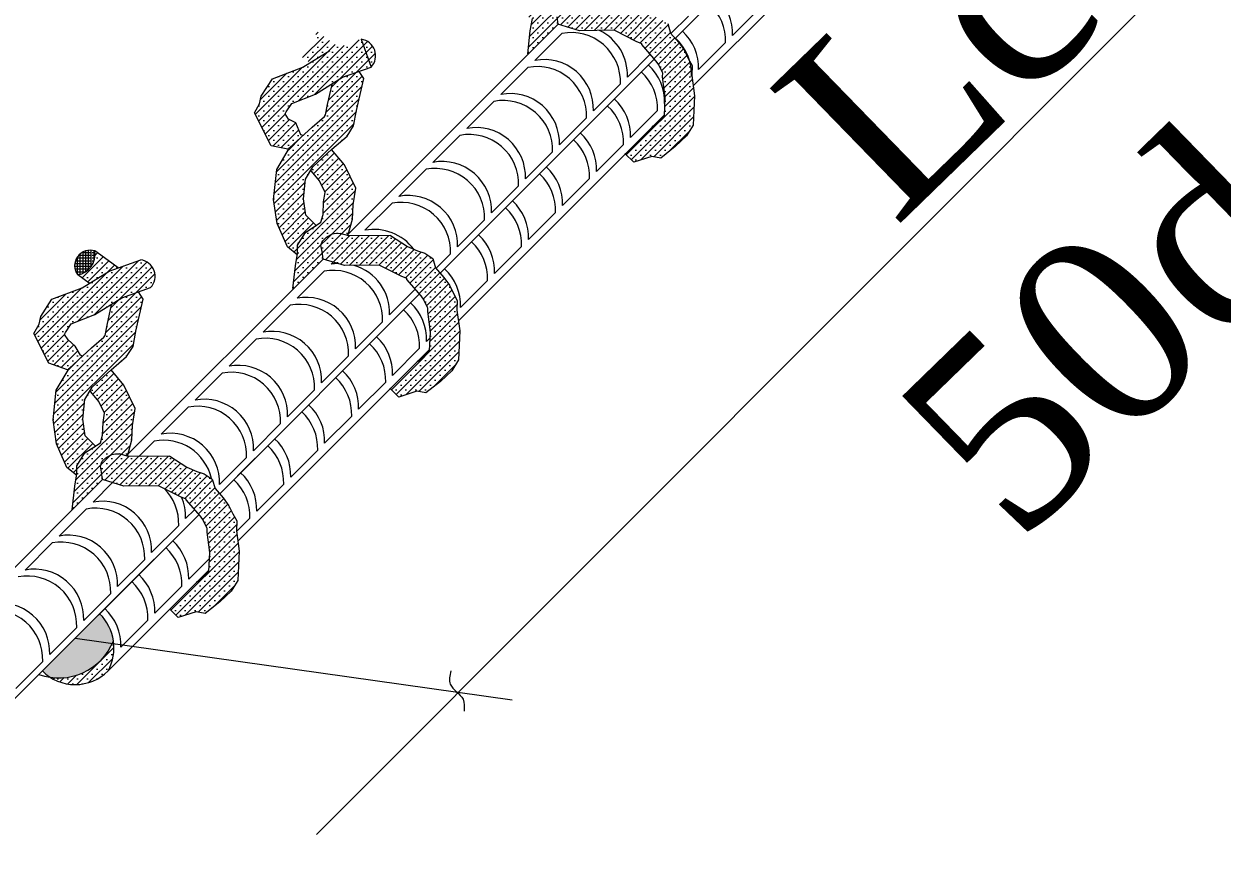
# Model space of a CAD drawing. Header units: millimetres. Extents: x 1177285 to 1225570, y -905119 to -683091.
# Drawn here: x 1220488 to 1222720, y -753127 to -751566 of the extents above; entities that cross this region are included whole.
import ezdxf

# ---------------------------------------------------------------- set-up
doc = ezdxf.new("R2010")
doc.units = ezdxf.units.MM
doc.layers.add('Элемент модели - Зона_Ном._пера__1', color=7, linetype='Continuous', lineweight=5)
doc.styles.add('style6', font='ARIALN.TTF', dxfattribs={"height": 300})
pattern_1 = [(45, (1031432.66, -655440.185), (-9.1251333, 9.1251333), []), (45, (1031441.786, -655440.185), (-9.1251333, 9.1251333), [0, -12.9048873])]

msp = doc.modelspace()

# ---------------------------------------------------------------- hatches: boundary and pattern name
at = {"lineweight": 9}
h = msp.add_hatch(dxfattribs=at)
h.set_pattern_fill('SACNCR', color=256, scale=398.298992, style=0)
h.set_pattern_definition([(45, (1032281.424, -654591.422), (-9.1251333, 9.1251333), []), (45, (1032290.549, -654591.422), (-9.1251333, 9.1251333), [0, -12.9048873])])
edge = h.paths.add_edge_path()
edge.add_line((1221553.919, -751156.997), (1221572.346, -751208.882))
edge.add_ellipse((1221549.606, -751187.743), major_axis=(31.048, 0.17), ratio=1, start_angle=-43.222758, end_angle=81.701092)
h.paths.add_polyline_path([(1221537.339, -751492.319), (1221538.576, -751465.719), (1221543.547, -751434.401), (1221522.672, -751391.002), (1221498.704, -751362.241), (1221463.619, -751394.584), (1221459.18, -751402.042), (1221460.866, -751402.843), (1221476.008, -751421.013), (1221486.47, -751442.762), (1221483.717, -751460.107), (1221482.615, -751483.783), (1221478.761, -751498.099), (1221450.129, -751517.095), (1221434.827, -751541.021), (1221434.988, -751556.188), (1221431.133, -751579.038), (1221426.282, -751623.395), (1221482.891, -751566.787), (1221480.933, -751552.781), (1221478.731, -751541.494), (1221480.658, -751535.713), (1221482.309, -751532.409), (1221488.917, -751526.077), (1221499.654, -751519.745), (1221506.8, -751518.633), (1221514.492, -751518.791), (1221527.097, -751522.58), (1221529.963, -751519.715)])
h.paths.add_polyline_path([(1221692.395, -751583.165), (1221687.298, -751565.65), (1221672.021, -751555.828), (1221658.81, -751551.508), (1221639.814, -751543.524), (1221608.374, -751522.776), (1221530.488, -751523.599), (1221514.492, -751518.791), (1221506.8, -751518.633), (1221499.654, -751519.745), (1221488.917, -751526.077), (1221482.309, -751532.409), (1221480.658, -751535.713), (1221478.731, -751541.494), (1221480.933, -751552.781), (1221482.891, -751566.787), (1221522.676, -751578.746), (1221587.754, -751578.058), (1221627.696, -751598.157), (1221638.018, -751602.495), (1221638.101, -751604.73), (1221664.621, -751635.038), (1221670.514, -751643.257), (1221676.5, -751656.15), (1221677.251, -751657.458), (1221676.981, -751664.646), (1221682.045, -751702.829), (1221680.441, -751737.926), (1221679.306, -751739.767), (1221665.054, -751753.279), (1221659.865, -751757.409), (1221659.175, -751757.273), (1221608.118, -751808.33), (1221623.846, -751824.059), (1221657.434, -751813.047), (1221674.227, -751816.35), (1221701.207, -751794.877), (1221722.405, -751774.779), (1221734.794, -751754.682), (1221737.272, -751700.447), (1221732.179, -751662.042), (1221732.867, -751643.734), (1221725.434, -751630.795), (1221718.276, -751615.378), (1221707.814, -751600.787)])
h.paths.add_polyline_path([(1221450.405, -751484.884), (1221446, -751454.325), (1221449.854, -751417.71), (1221463.619, -751394.584), (1221498.858, -751362.098), (1221527.49, -751337.596), (1221539.603, -751318.6), (1221545.109, -751289.968), (1221558.599, -751230.227), (1221549.774, -751216.899), (1221519.063, -751227.805), (1221499.17, -751240.208), (1221499.713, -751241.028), (1221491.206, -751278.703), (1221487.52, -751297.868), (1221485.468, -751301.087), (1221462.286, -751320.926), (1221420.406, -751359.534), (1221396.361, -751399.929), (1221390.523, -751455.387), (1221396.969, -751500.109), (1221416.135, -751543.967), (1221434.589, -751558.549), (1221434.988, -751556.188), (1221434.827, -751541.021), (1221450.129, -751517.095), (1221469.657, -751504.139)])
h.paths.add_polyline_path([(1221553.919, -751156.997), (1221495.004, -751177.92), (1221445.02, -751209.083), (1221388.461, -751230.503), (1221367.538, -751262.989), (1221364.51, -751277.304), (1221354.874, -751294.373), (1221385.708, -751355.491), (1221417.341, -751361.878), (1221418.292, -751363.085), (1221420.406, -751359.534), (1221445.499, -751336.401), (1221441.514, -751335.014), (1221432.071, -751312.706), (1221418.556, -751305.951), (1221411.809, -751296.068), (1221414.072, -751292.425), (1221424.274, -751276.585), (1221468.639, -751259.242), (1221519.063, -751227.805), (1221572.346, -751208.882)])
edge = h.paths.add_edge_path()
edge.add_ellipse((1221429.364, -751146.212), major_axis=(-39.748, 0.153), ratio=1, start_angle=100.617464, end_angle=188.294221)
edge.add_line((1221468.718, -751140.63), (1221512.073, -751171.858))
edge.add_line((1221512.073, -751171.858), (1221495.004, -751177.92))
edge.add_line((1221495.004, -751177.92), (1221458.166, -751200.886))
edge.add_line((1221458.166, -751200.886), (1221436.537, -751185.307))
h = msp.add_hatch(dxfattribs=at)
h.set_pattern_fill('SACNCR', color=256, scale=398.298992, style=0)
h.set_pattern_definition([(45, (1031843.69, -655029.156), (-9.1251333, 9.1251333), []), (45, (1031852.815, -655029.156), (-9.1251333, 9.1251333), [0, -12.9048873])])
edge = h.paths.add_edge_path()
edge.add_line((1221116.185, -751594.73), (1221134.612, -751646.616))
edge.add_ellipse((1221111.872, -751625.477), major_axis=(-31.048, 0.098), ratio=1, start_angle=137.271826, end_angle=262.195677)
h.paths.add_polyline_path([(1221099.605, -751930.052), (1221100.842, -751903.453), (1221105.813, -751872.134), (1221084.938, -751828.736), (1221060.97, -751799.974), (1221025.886, -751832.318), (1221021.446, -751839.776), (1221023.133, -751840.577), (1221038.274, -751858.747), (1221048.736, -751880.496), (1221045.983, -751897.84), (1221044.882, -751921.516), (1221041.027, -751935.832), (1221012.396, -751954.828), (1220997.094, -751978.755), (1220997.254, -751993.921), (1220993.4, -752016.772), (1220988.549, -752061.129), (1221045.157, -752004.521), (1221043.199, -751990.515), (1221040.997, -751979.228), (1221042.924, -751973.446), (1221044.576, -751970.143), (1221051.183, -751963.811), (1221061.92, -751957.479), (1221069.067, -751956.366), (1221076.758, -751956.525), (1221089.364, -751960.314), (1221092.229, -751957.449)])
h.paths.add_polyline_path([(1221254.661, -752020.899), (1221249.564, -752003.384), (1221234.287, -751993.561), (1221221.076, -751989.241), (1221202.08, -751981.257), (1221170.64, -751960.51), (1221092.754, -751961.333), (1221076.758, -751956.525), (1221069.067, -751956.366), (1221061.92, -751957.479), (1221051.183, -751963.811), (1221044.576, -751970.143), (1221042.924, -751973.446), (1221040.997, -751979.228), (1221043.199, -751990.515), (1221045.157, -752004.521), (1221084.943, -752016.479), (1221150.02, -752015.792), (1221189.962, -752035.891), (1221200.284, -752040.229), (1221200.367, -752042.464), (1221226.887, -752072.772), (1221232.78, -752080.991), (1221238.766, -752093.884), (1221239.517, -752095.192), (1221239.247, -752102.38), (1221244.311, -752140.563), (1221242.707, -752175.66), (1221241.573, -752177.501), (1221227.32, -752191.013), (1221222.132, -752195.143), (1221221.441, -752195.007), (1221170.384, -752246.064), (1221186.113, -752261.793), (1221219.7, -752250.78), (1221236.493, -752254.084), (1221263.473, -752232.61), (1221284.672, -752212.513), (1221297.06, -752192.416), (1221299.538, -752138.181), (1221294.445, -752099.776), (1221295.133, -752081.468), (1221287.7, -752068.529), (1221280.542, -752053.112), (1221270.08, -752038.521)])
h.paths.add_polyline_path([(1221012.671, -751922.618), (1221008.266, -751892.059), (1221012.12, -751855.443), (1221025.886, -751832.318), (1221061.125, -751799.832), (1221089.756, -751775.33), (1221101.87, -751756.334), (1221107.376, -751727.702), (1221120.866, -751667.961), (1221112.04, -751654.633), (1221081.329, -751665.539), (1221061.436, -751677.941), (1221061.98, -751678.762), (1221053.472, -751716.436), (1221049.787, -751735.602), (1221047.734, -751738.821), (1221024.552, -751758.66), (1220982.672, -751797.268), (1220958.627, -751837.663), (1220952.789, -751893.121), (1220959.236, -751937.843), (1220978.401, -751981.7), (1220996.856, -751996.283), (1220997.254, -751993.921), (1220997.094, -751978.755), (1221012.396, -751954.828), (1221031.923, -751941.872)])
h.paths.add_polyline_path([(1221116.185, -751594.73), (1221057.27, -751615.653), (1221007.286, -751646.817), (1220950.727, -751668.237), (1220929.804, -751700.722), (1220926.776, -751715.038), (1220917.14, -751732.107), (1220947.974, -751793.225), (1220979.608, -751799.612), (1220980.558, -751800.819), (1220982.672, -751797.268), (1221007.765, -751774.135), (1221003.78, -751772.748), (1220994.337, -751750.44), (1220980.822, -751743.685), (1220974.075, -751733.802), (1220976.338, -751730.159), (1220986.54, -751714.319), (1221030.906, -751696.976), (1221081.329, -751665.539), (1221134.612, -751646.616)])
edge = h.paths.add_edge_path()
edge.add_ellipse((1220991.63, -751583.946), major_axis=(39.748, 0.025), ratio=1, start_angle=-79.639405, end_angle=8.037353)
edge.add_line((1221030.984, -751578.363), (1221074.34, -751609.591))
edge.add_line((1221074.34, -751609.591), (1221057.27, -751615.653))
edge.add_line((1221057.27, -751615.653), (1221020.433, -751638.62))
edge.add_line((1221020.433, -751638.62), (1220998.804, -751623.041))
h = msp.add_hatch(dxfattribs=at)
h.set_pattern_fill('SACNCR', color=256, scale=398.298992, style=0)
h.set_pattern_definition(pattern_1)
edge = h.paths.add_edge_path()
edge.add_line((1220705.156, -752005.76), (1220723.583, -752057.646))
edge.add_ellipse((1220700.843, -752036.507), major_axis=(31.048, 0.157), ratio=1, start_angle=-43.19902, end_angle=81.72483)
h.paths.add_polyline_path([(1220688.576, -752341.082), (1220689.813, -752314.482), (1220694.784, -752283.164), (1220673.909, -752239.765), (1220649.941, -752211.004), (1220614.856, -752243.347), (1220610.417, -752250.805), (1220612.103, -752251.606), (1220627.245, -752269.776), (1220637.707, -752291.525), (1220634.954, -752308.87), (1220633.852, -752332.546), (1220629.998, -752346.862), (1220601.366, -752365.858), (1220586.064, -752389.785), (1220586.225, -752404.951), (1220582.37, -752427.801), (1220577.519, -752472.158), (1220634.128, -752415.55), (1220632.17, -752401.544), (1220629.967, -752390.257), (1220631.895, -752384.476), (1220633.546, -752381.172), (1220640.154, -752374.84), (1220650.891, -752368.508), (1220658.037, -752367.396), (1220665.729, -752367.554), (1220678.334, -752371.343), (1220681.2, -752368.478)])
h.paths.add_polyline_path([(1220843.632, -752431.928), (1220838.535, -752414.413), (1220823.258, -752404.591), (1220810.047, -752400.271), (1220791.051, -752392.287), (1220759.61, -752371.539), (1220681.725, -752372.362), (1220665.729, -752367.554), (1220658.037, -752367.396), (1220650.891, -752368.508), (1220640.154, -752374.84), (1220633.546, -752381.172), (1220631.895, -752384.476), (1220629.967, -752390.257), (1220632.17, -752401.544), (1220634.128, -752415.55), (1220673.913, -752427.509), (1220738.991, -752426.821), (1220778.933, -752446.92), (1220789.254, -752451.258), (1220789.338, -752453.493), (1220815.858, -752483.801), (1220821.751, -752492.02), (1220827.736, -752504.913), (1220828.488, -752506.221), (1220828.218, -752513.409), (1220833.282, -752551.592), (1220831.678, -752586.689), (1220830.543, -752588.53), (1220816.291, -752602.042), (1220811.102, -752606.172), (1220810.412, -752606.036), (1220759.355, -752657.093), (1220775.083, -752672.822), (1220808.67, -752661.81), (1220825.464, -752665.113), (1220852.444, -752643.64), (1220873.642, -752623.542), (1220886.031, -752603.445), (1220888.509, -752549.21), (1220883.416, -752510.805), (1220884.104, -752492.498), (1220876.671, -752479.558), (1220869.513, -752464.141), (1220859.051, -752449.55)])
h.paths.add_polyline_path([(1220601.642, -752333.647), (1220597.237, -752303.088), (1220601.091, -752266.473), (1220614.856, -752243.347), (1220650.095, -752210.861), (1220678.727, -752186.359), (1220690.84, -752167.363), (1220696.346, -752138.732), (1220709.836, -752078.991), (1220701.011, -752065.662), (1220670.3, -752076.569), (1220650.407, -752088.971), (1220650.95, -752089.791), (1220642.443, -752127.466), (1220638.757, -752146.631), (1220636.705, -752149.85), (1220613.523, -752169.689), (1220571.643, -752208.297), (1220547.598, -752248.692), (1220541.76, -752304.15), (1220548.206, -752348.872), (1220567.372, -752392.73), (1220585.826, -752407.312), (1220586.225, -752404.951), (1220586.064, -752389.785), (1220601.366, -752365.858), (1220620.894, -752352.902)])
edge = h.paths.add_edge_path()
edge.add_ellipse((1220580.601, -751994.975), major_axis=(-39.747, 0.176), ratio=1, start_angle=100.650976, end_angle=188.327734)
edge.add_line((1220619.955, -751989.393), (1220663.31, -752020.621))
edge.add_line((1220663.31, -752020.621), (1220646.241, -752026.683))
edge.add_line((1220646.241, -752026.683), (1220609.403, -752049.649))
edge.add_line((1220609.403, -752049.649), (1220587.774, -752034.07))
h.paths.add_polyline_path([(1220592.751, -752183.778), (1220583.308, -752166.961), (1220569.793, -752154.714), (1220563.046, -752144.831), (1220565.309, -752141.188), (1220575.511, -752125.348), (1220619.876, -752108.005), (1220670.3, -752076.569), (1220723.583, -752057.646), (1220705.156, -752005.76), (1220646.241, -752026.683), (1220596.257, -752057.846), (1220539.698, -752079.266), (1220518.775, -752111.752), (1220515.747, -752126.068), (1220506.111, -752143.136), (1220534.127, -752198.667), (1220568.578, -752210.641), (1220569.529, -752211.848), (1220571.643, -752208.297), (1220596.736, -752185.164)])
h = msp.add_hatch(dxfattribs=at)
h.set_pattern_fill('SACNCR', color=256, scale=159.319597, angle=45, style=0)
h.set_pattern_definition([(90, (1031432.6605, -655440.185), (-5.16195493, 2e-15), []), (90, (1031435.2415, -655437.604), (-5.16195493, 2e-15), [0, -5.16195493])])
edge = h.paths.add_edge_path()
edge.add_ellipse((1220580.601, -751994.975), major_axis=(39.748, 0.104), ratio=1, start_angle=-79.753138, end_angle=7.923619)
edge.add_ellipse((1220610.995, -752016.867), major_axis=(-28.899, 0.054), ratio=1, start_angle=252.044171, end_angle=396.63969)
h = msp.add_hatch(color=256, dxfattribs=at)
edge = h.paths.add_edge_path()
edge.add_line((1220652.3, -752720.888), (1220583.059, -752711.106))
edge.add_line((1220583.059, -752711.106), (1220521.918, -752772.248))
edge.add_ellipse((1220583.059, -752711.106), major_axis=(61.141, 61.141), ratio=1, start_angle=180, end_angle=192.262449)
edge.add_ellipse((1220552.928, -752676.126), major_axis=(-108.988, 0.13), ratio=1, start_angle=81.291832, end_angle=155.819299)
edge = h.paths.add_edge_path()
edge.add_line((1220628.659, -752665.506), (1220583.059, -752711.106))
edge.add_line((1220583.059, -752711.106), (1220652.3, -752720.888))
edge.add_ellipse((1220552.928, -752676.126), major_axis=(-77.066, 77.066), ratio=1, start_angle=200.751102, end_angle=203.408965)
edge.add_ellipse((1220565.475, -752729.234), major_axis=(-89.74, 0.483), ratio=1, start_angle=188.638828, end_angle=225.553394)
h = msp.add_hatch(dxfattribs=at)
h.set_pattern_fill('SACNCR', color=256, scale=398.298992, style=0)
h.set_pattern_definition(pattern_1)
edge = h.paths.add_edge_path()
edge.add_ellipse((1220552.928, -752676.126), major_axis=(-108.988, 0.035), ratio=1, start_angle=81.241957, end_angle=155.769424)
edge.add_line((1220652.3, -752720.888), (1220654.86, -752721.25))
edge.add_ellipse((1220565.475, -752729.234), major_axis=(-89.741, 0.271), ratio=1, start_angle=151.589133, end_angle=185.277452, ccw=False)
edge.add_line((1220644.278, -752772.17), (1220644.123, -752772.325))
edge.add_ellipse((1220583.059, -752711.106), major_axis=(86.467, 0.094), ratio=1, start_angle=237.20018, end_angle=314.865029, ccw=False)
edge = h.paths.add_edge_path()
edge.add_ellipse((1220552.928, -752676.126), major_axis=(-77.066, 77.066), ratio=1, start_angle=200.751102, end_angle=203.408965)
edge.add_ellipse((1220565.475, -752729.234), major_axis=(63.457, 63.457), ratio=1, start_angle=320.10429, end_angle=323.330536, ccw=False)
edge.add_line((1220654.86, -752721.25), (1220652.3, -752720.888))

# ---------------------------------------------------------------- linework, layer by layer
at = {"lineweight": 20}
for p, q in [((1221701.077, -751593.088), (1222024.202, -751269.963)), ((1221734.781, -751681.667), (1222043.469, -751372.979)), ((1221089.364, -751960.314), (1221482.891, -751566.787)), ((1221263.344, -752030.822), (1221662.057, -751632.108)), ((1221297.047, -752119.401), (1221680.533, -751735.915)), ((1220678.334, -752371.343), (1221045.157, -752004.521)), ((1220852.314, -752441.851), (1221224.323, -752069.842)), ((1220886.018, -752530.43), (1221242.799, -752173.649)), ((1220027.16, -753022.517), (1220634.128, -752415.55)), ((1220167.648, -753126.518), (1220813.294, -752480.871)), ((1220644.278, -752772.17), (1220831.77, -752584.678))]:
    msp.add_line(p, q, dxfattribs=at)
at = {"lineweight": 9}
for p, q in [((1221701.077, -751593.088), (1222024.202, -751269.963)), ((1221807.761, -751587.996), (1221858.141, -751537.616)), ((1221431.133, -751579.038), (1221434.988, -751556.188)), ((1221482.891, -751566.787), (1221480.933, -751552.781)), ((1221522.676, -751578.746), (1221482.676, -751566.722)), ((1221687.298, -751565.65), (1221692.395, -751583.165)), ((1221693.112, -751583.985), (1221725.718, -751551.379)), ((1221426.471, -751621.67), (1221431.133, -751579.038)), ((1221439.677, -751634.245), (1221490.057, -751583.865)), ((1221587.754, -751578.058), (1221522.676, -751578.746)), ((1221587.754, -751578.058), (1221627.696, -751598.157)), ((1221692.395, -751583.165), (1221707.814, -751600.787)), ((1221116.185, -751594.73), (1221134.612, -751646.616)), ((1221627.696, -751598.157), (1221638.018, -751602.495)), ((1221638.018, -751602.495), (1221638.101, -751604.73)), ((1221638.101, -751604.73), (1221664.621, -751635.038)), ((1221707.814, -751600.787), (1221718.276, -751615.378)), ((1221718.276, -751615.378), (1221725.434, -751630.795)), ((1221744.441, -751651.316), (1221794.821, -751600.936)), ((1221007.286, -751646.817), (1221057.27, -751615.653)), ((1221263.344, -752030.822), (1221662.057, -751632.108)), ((1221612.017, -751665.079), (1221654.092, -751623.005)), ((1221664.621, -751635.038), (1221670.514, -751643.257)), ((1221725.434, -751630.795), (1221732.867, -751643.734)), ((1220950.727, -751668.237), (1221007.286, -751646.817)), ((1221081.329, -751665.539), (1221134.612, -751646.616)), ((1221120.866, -751667.961), (1221112.04, -751654.633)), ((1221376.357, -751697.565), (1221426.737, -751647.185)), ((1221670.514, -751643.257), (1221676.5, -751656.15)), ((1221676.5, -751656.15), (1221677.251, -751657.458)), ((1221677.251, -751657.458), (1221676.981, -751664.646)), ((1221732.867, -751643.734), (1221732.179, -751662.042)), ((1220929.804, -751700.722), (1220950.727, -751668.237)), ((1221030.906, -751696.976), (1221081.329, -751665.539)), ((1221053.472, -751716.436), (1221061.98, -751678.762)), ((1221061.98, -751678.762), (1221061.436, -751677.941)), ((1221107.376, -751727.702), (1221120.866, -751667.961)), ((1221548.697, -751728.399), (1221599.078, -751678.019)), ((1221676.981, -751664.646), (1221682.045, -751702.829)), ((1221732.179, -751662.042), (1221737.272, -751700.447)), ((1220926.776, -751715.038), (1220929.804, -751700.722)), ((1220986.54, -751714.319), (1221030.906, -751696.976)), ((1221682.045, -751702.829), (1221680.441, -751737.926)), ((1221737.272, -751700.447), (1221734.794, -751754.682)), ((1220917.14, -751732.107), (1220926.776, -751715.038)), ((1220976.338, -751730.159), (1220986.54, -751714.319)), ((1221049.787, -751735.602), (1221053.472, -751716.436)), ((1221313.037, -751760.885), (1221363.417, -751710.505)), ((1221681.121, -751714.636), (1221681.524, -751714.234)), ((1220947.974, -751793.225), (1220917.14, -751732.107)), ((1220974.075, -751733.802), (1220976.338, -751730.159)), ((1220980.822, -751743.685), (1220974.075, -751733.802)), ((1220994.337, -751750.44), (1220980.822, -751743.685)), ((1221024.552, -751758.66), (1221047.734, -751738.821)), ((1221047.734, -751738.821), (1221049.787, -751735.602)), ((1221101.87, -751756.334), (1221107.376, -751727.702)), ((1221485.377, -751791.719), (1221535.758, -751741.339)), ((1221617.801, -751777.956), (1221668.182, -751727.576)), ((1221679.306, -751739.767), (1221665.054, -751753.279)), ((1221680.441, -751737.926), (1221679.306, -751739.767)), ((1220982.672, -751797.268), (1221024.552, -751758.66)), ((1221003.78, -751772.748), (1220994.337, -751750.44)), ((1221089.756, -751775.33), (1221101.87, -751756.334)), ((1221659.865, -751757.409), (1221657.891, -751757.02)), ((1221665.054, -751753.279), (1221659.865, -751757.409)), ((1221734.794, -751754.682), (1221722.405, -751774.779)), ((1220979.608, -751799.612), (1220947.974, -751793.225)), ((1221007.765, -751774.135), (1221003.78, -751772.748)), ((1221061.125, -751799.832), (1221089.756, -751775.33)), ((1221249.717, -751824.205), (1221300.097, -751773.825)), ((1221554.481, -751841.276), (1221604.862, -751790.896)), ((1221722.405, -751774.779), (1221701.207, -751794.877)), ((1220958.627, -751837.663), (1220982.672, -751797.268)), ((1220980.558, -751800.819), (1220979.608, -751799.612)), ((1221025.886, -751832.318), (1221061.125, -751799.832)), ((1221084.938, -751828.736), (1221060.97, -751799.974)), ((1221422.057, -751855.039), (1221472.438, -751804.659)), ((1221623.846, -751824.059), (1221607.35, -751807.562)), ((1221657.434, -751813.047), (1221623.846, -751824.059)), ((1221674.227, -751816.35), (1221657.434, -751813.047)), ((1221701.207, -751794.877), (1221674.227, -751816.35)), ((1220952.789, -751893.121), (1220958.627, -751837.663)), ((1221012.12, -751855.443), (1221025.886, -751832.318)), ((1221105.813, -751872.134), (1221084.938, -751828.736)), ((1221186.397, -751887.525), (1221236.778, -751837.145)), ((1221008.266, -751892.059), (1221012.12, -751855.443)), ((1221023.133, -751840.577), (1221021.446, -751839.776)), ((1221038.274, -751858.747), (1221023.133, -751840.577)), ((1221048.736, -751880.496), (1221038.274, -751858.747)), ((1221491.161, -751904.596), (1221541.542, -751854.216)), ((1221045.983, -751897.84), (1221048.736, -751880.496)), ((1221100.842, -751903.453), (1221105.813, -751872.134)), ((1221358.737, -751918.359), (1221409.118, -751867.979)), ((1220959.236, -751937.843), (1220952.789, -751893.121)), ((1221012.671, -751922.618), (1221008.266, -751892.059)), ((1221044.882, -751921.516), (1221045.983, -751897.84)), ((1221099.605, -751930.052), (1221100.842, -751903.453)), ((1221123.077, -751950.845), (1221173.458, -751900.465)), ((1221031.923, -751941.872), (1221012.671, -751922.618)), ((1221041.027, -751935.832), (1221044.882, -751921.516)), ((1221427.841, -751967.916), (1221478.222, -751917.536)), ((1220978.401, -751981.7), (1220959.236, -751937.843)), ((1221012.396, -751954.828), (1221041.027, -751935.832)), ((1221023.706, -751947.324), (1221031.923, -751941.872)), ((1221091.301, -751960.896), (1221099.605, -751930.052)), ((1221295.417, -751981.679), (1221345.798, -751931.299)), ((1220997.094, -751978.755), (1221012.396, -751954.828)), ((1221042.924, -751973.446), (1221044.576, -751970.143)), ((1221044.576, -751970.143), (1221051.183, -751963.811)), ((1221051.183, -751963.811), (1221061.92, -751957.479)), ((1221061.92, -751957.479), (1221069.067, -751956.366)), ((1221069.067, -751956.366), (1221076.758, -751956.525)), ((1221092.754, -751961.333), (1221076.758, -751956.525)), ((1221170.64, -751960.51), (1221092.754, -751961.333)), ((1221170.64, -751960.51), (1221202.08, -751981.257)), ((1220644.589, -752007.136), (1220619.955, -751989.393)), ((1220996.856, -751996.283), (1220978.401, -751981.7)), ((1220993.4, -752016.772), (1220997.254, -751993.921)), ((1220997.254, -751993.921), (1220997.094, -751978.755)), ((1221040.997, -751979.228), (1221042.924, -751973.446)), ((1221043.199, -751990.515), (1221040.997, -751979.228)), ((1221045.157, -752004.521), (1221043.199, -751990.515)), ((1221202.08, -751981.257), (1221221.076, -751989.241)), ((1221221.076, -751989.241), (1221234.287, -751993.561)), ((1221234.287, -751993.561), (1221249.564, -752003.384)), ((1221255.378, -752021.718), (1221282.478, -751994.619)), ((1221364.521, -752031.236), (1221414.902, -751980.856)), ((1220663.31, -752020.621), (1220644.589, -752007.136)), ((1220646.241, -752026.683), (1220705.156, -752005.76)), ((1220988.737, -752059.404), (1220993.4, -752016.772)), ((1221084.943, -752016.479), (1221044.942, -752004.456)), ((1221059.757, -752014.165), (1221063.798, -752010.124)), ((1221150.02, -752015.792), (1221084.943, -752016.479)), ((1221150.02, -752015.792), (1221189.962, -752035.891)), ((1221249.564, -752003.384), (1221254.661, -752020.899)), ((1220609.403, -752049.649), (1220587.774, -752034.07)), ((1220596.257, -752057.846), (1220646.241, -752026.683)), ((1220996.437, -752077.485), (1221046.818, -752027.105)), ((1221189.962, -752035.891), (1221200.284, -752040.229)), ((1221254.661, -752020.899), (1221270.08, -752038.521)), ((1221270.08, -752038.521), (1221280.542, -752053.112)), ((1220539.698, -752079.266), (1220596.257, -752057.846)), ((1220670.3, -752076.569), (1220723.583, -752057.646)), ((1221168.777, -752108.319), (1221216.358, -752060.739)), ((1221200.284, -752040.229), (1221200.367, -752042.464)), ((1221200.367, -752042.464), (1221226.887, -752072.772)), ((1221280.542, -752053.112), (1221287.7, -752068.529)), ((1221301.201, -752094.556), (1221351.582, -752044.176)), ((1220518.775, -752111.752), (1220539.698, -752079.266)), ((1220619.876, -752108.005), (1220670.3, -752076.569)), ((1220696.346, -752138.732), (1220709.836, -752078.991)), ((1220709.836, -752078.991), (1220701.011, -752065.662)), ((1220852.314, -752441.851), (1221224.323, -752069.842)), ((1221226.887, -752072.772), (1221232.78, -752080.991)), ((1221232.78, -752080.991), (1221238.766, -752093.884)), ((1221287.7, -752068.529), (1221295.133, -752081.468)), ((1221295.133, -752081.468), (1221294.445, -752099.776)), ((1220642.443, -752127.466), (1220650.95, -752089.791)), ((1220650.95, -752089.791), (1220650.407, -752088.971)), ((1220933.117, -752140.805), (1220983.498, -752090.425)), ((1221238.766, -752093.884), (1221239.517, -752095.192)), ((1221239.517, -752095.192), (1221239.247, -752102.38)), ((1221239.247, -752102.38), (1221244.311, -752140.563)), ((1221294.445, -752099.776), (1221299.538, -752138.181)), ((1220506.111, -752143.136), (1220515.747, -752126.068)), ((1220515.747, -752126.068), (1220518.775, -752111.752)), ((1220565.309, -752141.188), (1220575.511, -752125.348)), ((1220575.511, -752125.348), (1220619.876, -752108.005)), ((1220638.757, -752146.631), (1220642.443, -752127.466)), ((1221105.457, -752171.639), (1221155.838, -752121.259)), ((1220534.127, -752198.667), (1220506.111, -752143.136)), ((1220563.046, -752144.831), (1220565.309, -752141.188)), ((1220569.793, -752154.714), (1220563.046, -752144.831)), ((1220613.523, -752169.689), (1220636.705, -752149.85)), ((1220636.705, -752149.85), (1220638.757, -752146.631)), ((1220690.84, -752167.363), (1220696.346, -752138.732)), ((1221244.311, -752140.563), (1221242.707, -752175.66)), ((1221299.538, -752138.181), (1221297.06, -752192.416)), ((1220583.308, -752166.961), (1220569.793, -752154.714)), ((1220571.643, -752208.297), (1220613.523, -752169.689)), ((1220592.751, -752183.778), (1220583.308, -752166.961)), ((1220678.727, -752186.359), (1220690.84, -752167.363)), ((1220869.797, -752204.125), (1220920.178, -752153.745)), ((1221174.561, -752221.196), (1221224.942, -752170.816)), ((1221237.881, -752157.876), (1221243.79, -752151.967)), ((1220596.736, -752185.164), (1220592.751, -752183.778)), ((1220650.095, -752210.861), (1220678.727, -752186.359)), ((1221042.137, -752234.959), (1221092.518, -752184.579)), ((1221222.132, -752195.143), (1221220.157, -752194.754)), ((1221227.32, -752191.013), (1221222.132, -752195.143)), ((1221241.573, -752177.501), (1221227.32, -752191.013)), ((1221242.707, -752175.66), (1221241.573, -752177.501)), ((1221297.06, -752192.416), (1221284.672, -752212.513)), ((1220568.578, -752210.641), (1220534.127, -752198.667)), ((1220547.598, -752248.692), (1220571.643, -752208.297)), ((1220569.529, -752211.848), (1220568.578, -752210.641)), ((1220614.856, -752243.347), (1220650.095, -752210.861)), ((1220673.909, -752239.765), (1220649.941, -752211.004)), ((1220806.477, -752267.445), (1220856.858, -752217.064)), ((1221284.672, -752212.513), (1221263.473, -752232.61)), ((1220694.784, -752283.164), (1220673.909, -752239.765)), ((1221111.241, -752284.516), (1221161.622, -752234.136)), ((1221263.473, -752232.61), (1221236.493, -752254.084)), ((1220541.76, -752304.15), (1220547.598, -752248.692)), ((1220601.091, -752266.473), (1220614.856, -752243.347)), ((1220612.103, -752251.606), (1220610.417, -752250.805)), ((1220627.245, -752269.776), (1220612.103, -752251.606)), ((1220978.817, -752298.279), (1221029.198, -752247.899)), ((1221186.113, -752261.793), (1221169.616, -752245.296)), ((1221219.7, -752250.78), (1221186.113, -752261.793)), ((1221236.493, -752254.084), (1221219.7, -752250.78)), ((1220597.237, -752303.088), (1220601.091, -752266.473)), ((1220637.707, -752291.525), (1220627.245, -752269.776)), ((1220689.813, -752314.482), (1220694.784, -752283.164)), ((1220743.157, -752330.765), (1220793.538, -752280.384)), ((1220548.206, -752348.872), (1220541.76, -752304.15)), ((1220601.642, -752333.647), (1220597.237, -752303.088)), ((1220634.954, -752308.87), (1220637.707, -752291.525)), ((1221047.921, -752347.836), (1221098.302, -752297.456)), ((1220633.852, -752332.546), (1220634.954, -752308.87)), ((1220688.576, -752341.082), (1220689.813, -752314.482)), ((1220915.497, -752361.599), (1220965.878, -752311.219)), ((1220567.372, -752392.73), (1220548.206, -752348.872)), ((1220601.366, -752365.858), (1220629.998, -752346.862)), ((1220620.894, -752352.902), (1220601.642, -752333.647)), ((1220629.998, -752346.862), (1220633.852, -752332.546)), ((1220680.272, -752371.925), (1220688.576, -752341.082)), ((1220701.772, -752372.15), (1220730.218, -752343.704)), ((1220586.064, -752389.785), (1220601.366, -752365.858)), ((1220612.677, -752358.353), (1220620.894, -752352.902)), ((1220640.154, -752374.84), (1220650.891, -752368.508)), ((1220650.891, -752368.508), (1220658.037, -752367.396)), ((1220658.037, -752367.396), (1220665.729, -752367.554)), ((1220681.725, -752372.362), (1220665.729, -752367.554)), ((1220759.61, -752371.539), (1220681.725, -752372.362)), ((1220759.61, -752371.539), (1220791.051, -752392.287)), ((1220984.601, -752411.156), (1221034.982, -752360.776)), ((1220585.826, -752407.312), (1220567.372, -752392.73)), ((1220586.225, -752404.951), (1220586.064, -752389.785)), ((1220629.967, -752390.257), (1220631.895, -752384.476)), ((1220632.17, -752401.544), (1220629.967, -752390.257)), ((1220631.895, -752384.476), (1220633.546, -752381.172)), ((1220633.546, -752381.172), (1220640.154, -752374.84)), ((1220791.051, -752392.287), (1220810.047, -752400.271)), ((1220852.177, -752424.919), (1220902.558, -752374.539)), ((1220852.314, -752441.851), (1220918.663, -752375.502)), ((1220582.37, -752427.801), (1220586.225, -752404.951)), ((1220634.128, -752415.55), (1220632.17, -752401.544)), ((1220673.913, -752427.509), (1220633.913, -752415.485)), ((1220810.047, -752400.271), (1220823.258, -752404.591)), ((1220823.258, -752404.591), (1220838.535, -752414.413)), ((1220838.535, -752414.413), (1220843.632, -752431.928)), ((1220577.519, -752472.158), (1220582.37, -752427.801)), ((1220616.517, -752457.405), (1220652.769, -752421.153)), ((1220738.991, -752426.821), (1220673.913, -752427.509)), ((1220738.991, -752426.821), (1220778.933, -752446.92)), ((1220843.632, -752431.928), (1220859.051, -752449.55)), ((1220921.281, -752474.476), (1220971.662, -752424.096)), ((1220778.933, -752446.92), (1220789.254, -752451.258)), ((1220789.254, -752451.258), (1220789.338, -752453.493)), ((1220789.338, -752453.493), (1220815.858, -752483.801)), ((1220859.051, -752449.55), (1220869.513, -752464.141)), ((1220553.197, -752520.725), (1220603.578, -752470.344)), ((1220583.059, -752711.106), (1220813.294, -752480.871)), ((1220648.177, -752645.989), (1220813.294, -752480.871)), ((1220788.857, -752488.239), (1220805.329, -752471.768)), ((1220815.858, -752483.801), (1220821.751, -752492.02)), ((1220869.513, -752464.141), (1220876.671, -752479.558)), ((1220876.671, -752479.558), (1220884.104, -752492.498)), ((1220725.538, -752551.559), (1220775.918, -752501.178)), ((1220821.751, -752492.02), (1220827.736, -752504.913)), ((1220827.736, -752504.913), (1220828.488, -752506.221)), ((1220828.488, -752506.221), (1220828.218, -752513.409)), ((1220884.104, -752492.498), (1220883.416, -752510.805)), ((1220883.595, -752512.162), (1220908.342, -752487.416)), ((1220828.218, -752513.409), (1220833.282, -752551.592)), ((1220883.416, -752510.805), (1220888.509, -752549.21)), ((1220489.877, -752584.045), (1220540.258, -752533.664)), ((1220833.282, -752551.592), (1220831.678, -752586.689)), ((1220888.509, -752549.21), (1220886.031, -752603.445)), ((1220662.218, -752614.879), (1220712.598, -752564.498)), ((1220794.641, -752601.116), (1220832.761, -752562.997)), ((1220830.543, -752588.53), (1220816.291, -752602.042)), ((1220831.678, -752586.689), (1220830.543, -752588.53)), ((1220731.321, -752664.436), (1220781.702, -752614.055)), ((1220811.102, -752606.172), (1220809.128, -752605.783)), ((1220816.291, -752602.042), (1220811.102, -752606.172)), ((1220886.031, -752603.445), (1220873.642, -752623.542)), ((1220598.898, -752678.199), (1220649.278, -752627.818)), ((1220873.642, -752623.542), (1220852.444, -752643.64)), ((1220775.083, -752672.822), (1220758.587, -752656.325)), ((1220808.67, -752661.81), (1220775.083, -752672.822)), ((1220825.464, -752665.113), (1220808.67, -752661.81)), ((1220852.444, -752643.64), (1220825.464, -752665.113)), ((1220668.001, -752727.756), (1220718.382, -752677.375)), ((1220535.578, -752741.519), (1220585.958, -752691.138)), ((1220583.059, -752711.106), (1221397.563, -752826.169)), ((1220472.258, -752804.839), (1220522.638, -752754.458))]:
    msp.add_line(p, q, dxfattribs=at)
for centre, major_axis, start_param, end_param in [((1221715.94, -751584.121), (-91.902, 0.12), 3.10071927, 3.97367443), ((1221703.001, -751597.06), (-91.902, 0.18), 3.1013689, 3.97432406), ((1221507.257, -751674.143), (-91.903, 0.096), 3.10045222, 4.90168975), ((1221520.196, -751661.204), (-91.903, 0.098), 3.10047933, 4.26594), ((1221639.681, -751660.38), (91.903, 0.104), -0.04330963, 0.82964553), ((1221652.62, -751647.441), (91.903, 0.104), -0.04330963, 0.82964553), ((1221111.872, -751625.477), (-31.048, 0.11), 2.3962171, 4.5765496), ((1221456.876, -751724.524), (91.903, 0.093), -0.04319369, 1.75804384), ((1221443.937, -751737.463), (91.903, 0.045), -0.04267128, 1.75856626), ((1221576.361, -751723.7), (91.903, 0.104), -0.04330963, 0.82964553), ((1221589.3, -751710.761), (-91.903, 0.018), 3.09960353, 3.97255869), ((1221393.556, -751787.844), (-91.903, 0.005), 3.09947102, 4.90070855), ((1221380.617, -751800.783), (-91.903, 0.002), 3.09943659, 4.90067413), ((1221513.041, -751787.02), (91.903, 0.104), -0.04330963, 0.82964553), ((1221525.98, -751774.081), (91.903, 0.085), -0.04310442, 0.82985074), ((1221317.297, -751864.103), (91.903, 0.093), -0.04319369, 1.75804384), ((1221330.236, -751851.164), (-91.903, 0.096), 3.10045222, 4.90168975), ((1221462.66, -751837.401), (-91.902, 0.18), 3.1013689, 3.97432406), ((1221449.721, -751850.34), (-91.902, 0.18), 3.1013689, 3.97432406), ((1221253.977, -751927.423), (91.903, 0.049), -0.04271784, 1.75851969), ((1221266.916, -751914.484), (91.903, 0.049), -0.04271784, 1.75851969), ((1221399.34, -751900.721), (91.903, 0.104), -0.04330963, 0.82964553), ((1221386.401, -751913.66), (91.903, 0.104), -0.04330963, 0.82964553), ((1221203.597, -751977.804), (-91.903, 0.046), 3.09990839, 4.90114592), ((1221190.657, -751990.743), (91.903, 0.045), -0.04267128, 1.75856626), ((1221336.02, -751964.041), (91.903, 0.104), -0.04330963, 0.82964553), ((1221323.081, -751976.98), (91.903, 0.104), -0.04330963, 0.82964553), ((1221140.277, -752041.124), (91.903, 0.101), 0.63844616, 1.7579634), ((1221259.761, -752040.3), (91.903, 0.104), -0.04330963, 0.82964553), ((1221272.7, -752027.361), (-91.902, 0.151), 3.10105528, 3.97401045), ((1220610.995, -752016.867), (28.899, 0.006), 1.25535007, 3.77901795), ((1220580.601, -751994.975), (-39.748, 0.02), 1.75277202, 3.28302011), ((1220700.843, -752036.507), (31.047, 0.235), -0.75648142, 1.42385108), ((1221076.957, -752104.444), (-64.985, 64.985), -0.73409297, -0.59713699), ((1221076.957, -752104.444), (-91.903, 0.076), 3.10023733, 4.42664257), ((1221064.017, -752117.383), (91.903, 0.093), -0.04319369, 1.75804384), ((1221209.38, -752090.681), (91.903, 0.104), -0.04330963, 0.82964553), ((1221013.637, -752167.764), (91.903, 0.093), -0.04319369, 1.75804384), ((1221000.697, -752180.703), (-91.903, 0.001), 3.09942481, 4.90066235), ((1221133.121, -752166.94), (91.903, 0.104), -0.04330963, 0.82964553), ((1221146.06, -752154.001), (-91.902, 0.12), 3.10071927, 3.97367443), ((1220937.377, -752244.023), (-91.903, 0.096), 3.10045222, 4.90168975), ((1220950.317, -752231.084), (91.903, 0.049), -0.04271784, 1.75851969), ((1221082.74, -752217.321), (91.903, 0.104), -0.04330963, 0.82964553), ((1221069.801, -752230.26), (-91.902, 0.12), 3.10071927, 3.97367443), ((1220874.057, -752307.343), (-91.903, 0.046), 3.09990839, 4.90114592), ((1220886.997, -752294.404), (-91.903, 0.046), 3.09990839, 4.90114592), ((1221019.42, -752280.641), (91.903, 0.104), -0.04330963, 0.82964553), ((1221006.481, -752293.58), (91.903, 0.104), -0.04330963, 0.82964553), ((1220823.677, -752357.724), (91.903, 0.045), -0.04267128, 1.75856626), ((1220810.737, -752370.663), (91.903, 0.049), -0.04271784, 1.75851969), ((1220956.1, -752343.961), (91.903, 0.104), -0.04330963, 0.82964553), ((1220943.161, -752356.9), (91.903, 0.104), -0.04330963, 0.82964553), ((1220760.357, -752421.044), (91.903, 0.093), -0.04319369, 1.75804384), ((1220747.417, -752433.983), (-91.903, 0.092), 3.36825958, 4.90165645), ((1220892.78, -752407.281), (91.903, 0.104), -0.04330963, 0.82964553), ((1220879.841, -752420.22), (91.903, 0.104), -0.04330963, 0.82964553), ((1220816.521, -752483.54), (-91.902, 0.243), 3.10205984, 3.975015), ((1220829.46, -752470.601), (-91.902, 0.12), 3.10071927, 3.97367443), ((1220684.097, -752497.303), (91.903, 0.013), -0.04232027, 0.7985043), ((1220633.717, -752547.684), (-91.903, 0.046), 3.09990839, 4.90114592), ((1220697.037, -752484.364), (91.902, 0.225), -0.04462472, 0.40475015), ((1220620.777, -752560.623), (-91.902, 0.191), 3.10148889, 4.90272642), ((1220557.457, -752623.943), (91.903, 0.049), -0.04271784, 1.75851969), ((1220570.397, -752611.004), (-91.902, 0.191), 3.10148889, 4.90272642), ((1220702.82, -752597.241), (91.903, 0.104), -0.04330963, 0.82964553), ((1220689.881, -752610.18), (91.903, 0.104), -0.04330963, 0.82964553), ((1220494.137, -752687.263), (91.903, 0.042), -0.04264008, 1.75859745), ((1220507.077, -752674.324), (-91.903, 0.001), 3.09942481, 4.90066235), ((1220639.5, -752660.561), (-91.902, 0.18), 3.1013689, 3.97432406), ((1220626.561, -752673.5), (91.903, 0.104), -0.04330963, 0.82964553), ((1220443.757, -752737.644), (-91.903, 0.002), 3.09943659, 4.90067413), ((1220430.817, -752750.583), (91.903, 0.049), -0.04271784, 1.75851969), ((1220576.18, -752723.881), (-91.902, 0.12), 3.10071927, 3.97367443), ((1220565.475, -752729.234), (-89.741, 0.013), 2.64285577, 3.9314172), ((1220552.928, -752676.126), (108.988, 0.056), 4.36261078, 5.90583799), ((1220583.059, -752711.106), (86.467, 0.07), 3.92618088, 5.49824609)]:
    msp.add_ellipse(centre, major_axis=major_axis, ratio=1, start_param=start_param, end_param=end_param, dxfattribs=at)
msp.add_open_spline([(1221282.968, -752771.91), (1221281.06, -752780.88), (1221276.368, -752802.935), (1221309.772, -752818.458), (1221308.23, -752839.214), (1221307.652, -752846.999)], degree=3, knots=[0, 0, 0, 0, 74.05782511, 182.08741306, 246.91274819, 246.91274819, 246.91274819, 246.91274819], dxfattribs=at)
at = {"layer": 'Элемент модели - Зона_Ном._пера__1', "color": 0, "linetype": 'Continuous', "lineweight": 9}
msp.add_line((1221032.934, -753076.726), (1222955.853, -751150.172), dxfattribs=at)

# ---------------------------------------------------------------- texts
at = {"layer": 'Элемент модели - Зона_Ном._пера__1', "color": 0, "linetype": 'Continuous', "lineweight": 0, "insert": (1221687.064, -751870.864), "char_height": 350, "attachment_point": 1, "rotation": 44.181545, "style": 'style6'}
msp.add_mtext('\\pxqc;{\\fTimes New Roman|b0|i0|c238|p18;Lcalaq\\P50d(700)}', dxfattribs=at)

doc.saveas('drawing.dxf')
